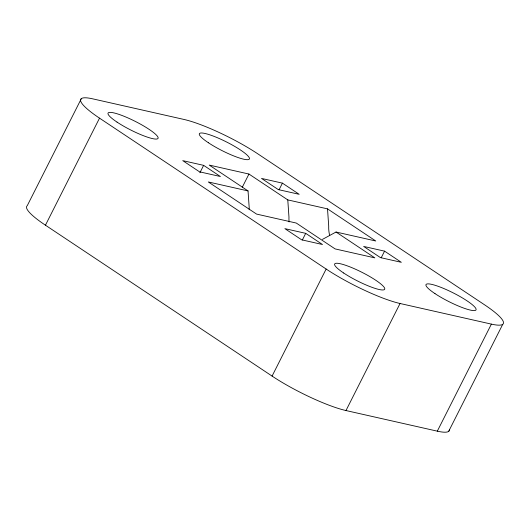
<?xml version="1.0" encoding="UTF-8"?>
<svg xmlns="http://www.w3.org/2000/svg" width="530" height="530" viewBox="0 0 530 530"><rect width="100%" height="100%" fill="white"/><g stroke="black" fill="none" stroke-linecap="round" stroke-linejoin="round"><path stroke-width="0.79" d="M81.322 98.653L27.249 205.7A58.578 10.169 26.8 0 0 45.447 225.197L272.082 376.088A58.578 10.169 26.8 0 0 345.984 410.545L437.316 431.162A58.578 10.169 26.8 0 0 449.427 429.737M45.447 225.197L99.521 118.15A58.578 10.169 26.8 0 1 92.684 98.838L184.016 119.455A58.578 10.169 26.8 0 1 257.918 153.912L484.552 304.803A58.578 10.169 26.8 0 1 491.389 324.115L437.316 431.162M199.909 172.734L203.639 165.353L220.427 176.53L199.512 171.806L182.724 160.63L203.639 165.353M242.243 187.335L248.954 174.045L287.783 199.896L327.52 208.873L375.77 240.998L336.033 232.027L322.406 239.408M279.065 189.786L282.424 183.141L299.212 194.318L278.296 189.594L261.509 178.418L282.424 183.141M302.352 239.991L305.711 233.346L322.498 244.522L301.649 239.818L284.862 228.635L305.711 233.346M272.082 376.088L326.149 269.041L99.521 118.15M381.202 257.792L384.561 251.147L401.349 262.323L380.434 257.6L363.646 246.423L384.561 251.147M345.984 410.545L400.057 303.498L491.389 324.115M448.678 431.347L502.751 324.3M248.954 174.045L209.211 165.075L248.04 190.926L249.232 208.171A28.011 22.677 -77.3 0 0 249.206 209.774M248.04 190.926L208.303 181.956L256.553 214.08L296.29 223.057L335.119 248.908L374.856 257.878L336.033 232.027M327.52 208.873L328.706 226.111A28.011 22.677 -77.3 0 0 329.706 235.525M287.783 199.896L288.969 217.141A28.011 22.677 -77.3 0 0 289.122 221.951M400.057 303.498A58.578 10.169 26.8 0 1 326.149 269.041M434.984 293.613A28.011 4.863 26.8 0 0 475.755 310.176A28.011 4.863 26.8 0 0 442.318 287.909A28.011 4.863 26.8 0 0 434.984 293.613M343.652 272.996A28.011 4.863 26.8 0 0 384.422 289.559A28.011 4.863 26.8 0 0 350.986 267.292A28.011 4.863 26.8 0 0 343.652 272.996M117.024 122.099A28.011 4.863 26.8 0 0 157.794 138.661A28.011 4.863 26.8 0 0 124.358 116.401A28.011 4.863 26.8 0 0 117.024 122.099M208.35 142.722A28.011 4.863 26.8 0 0 249.126 159.278A28.011 4.863 26.8 0 0 215.683 137.018A28.011 4.863 26.8 0 0 208.35 142.722"/></g></svg>
